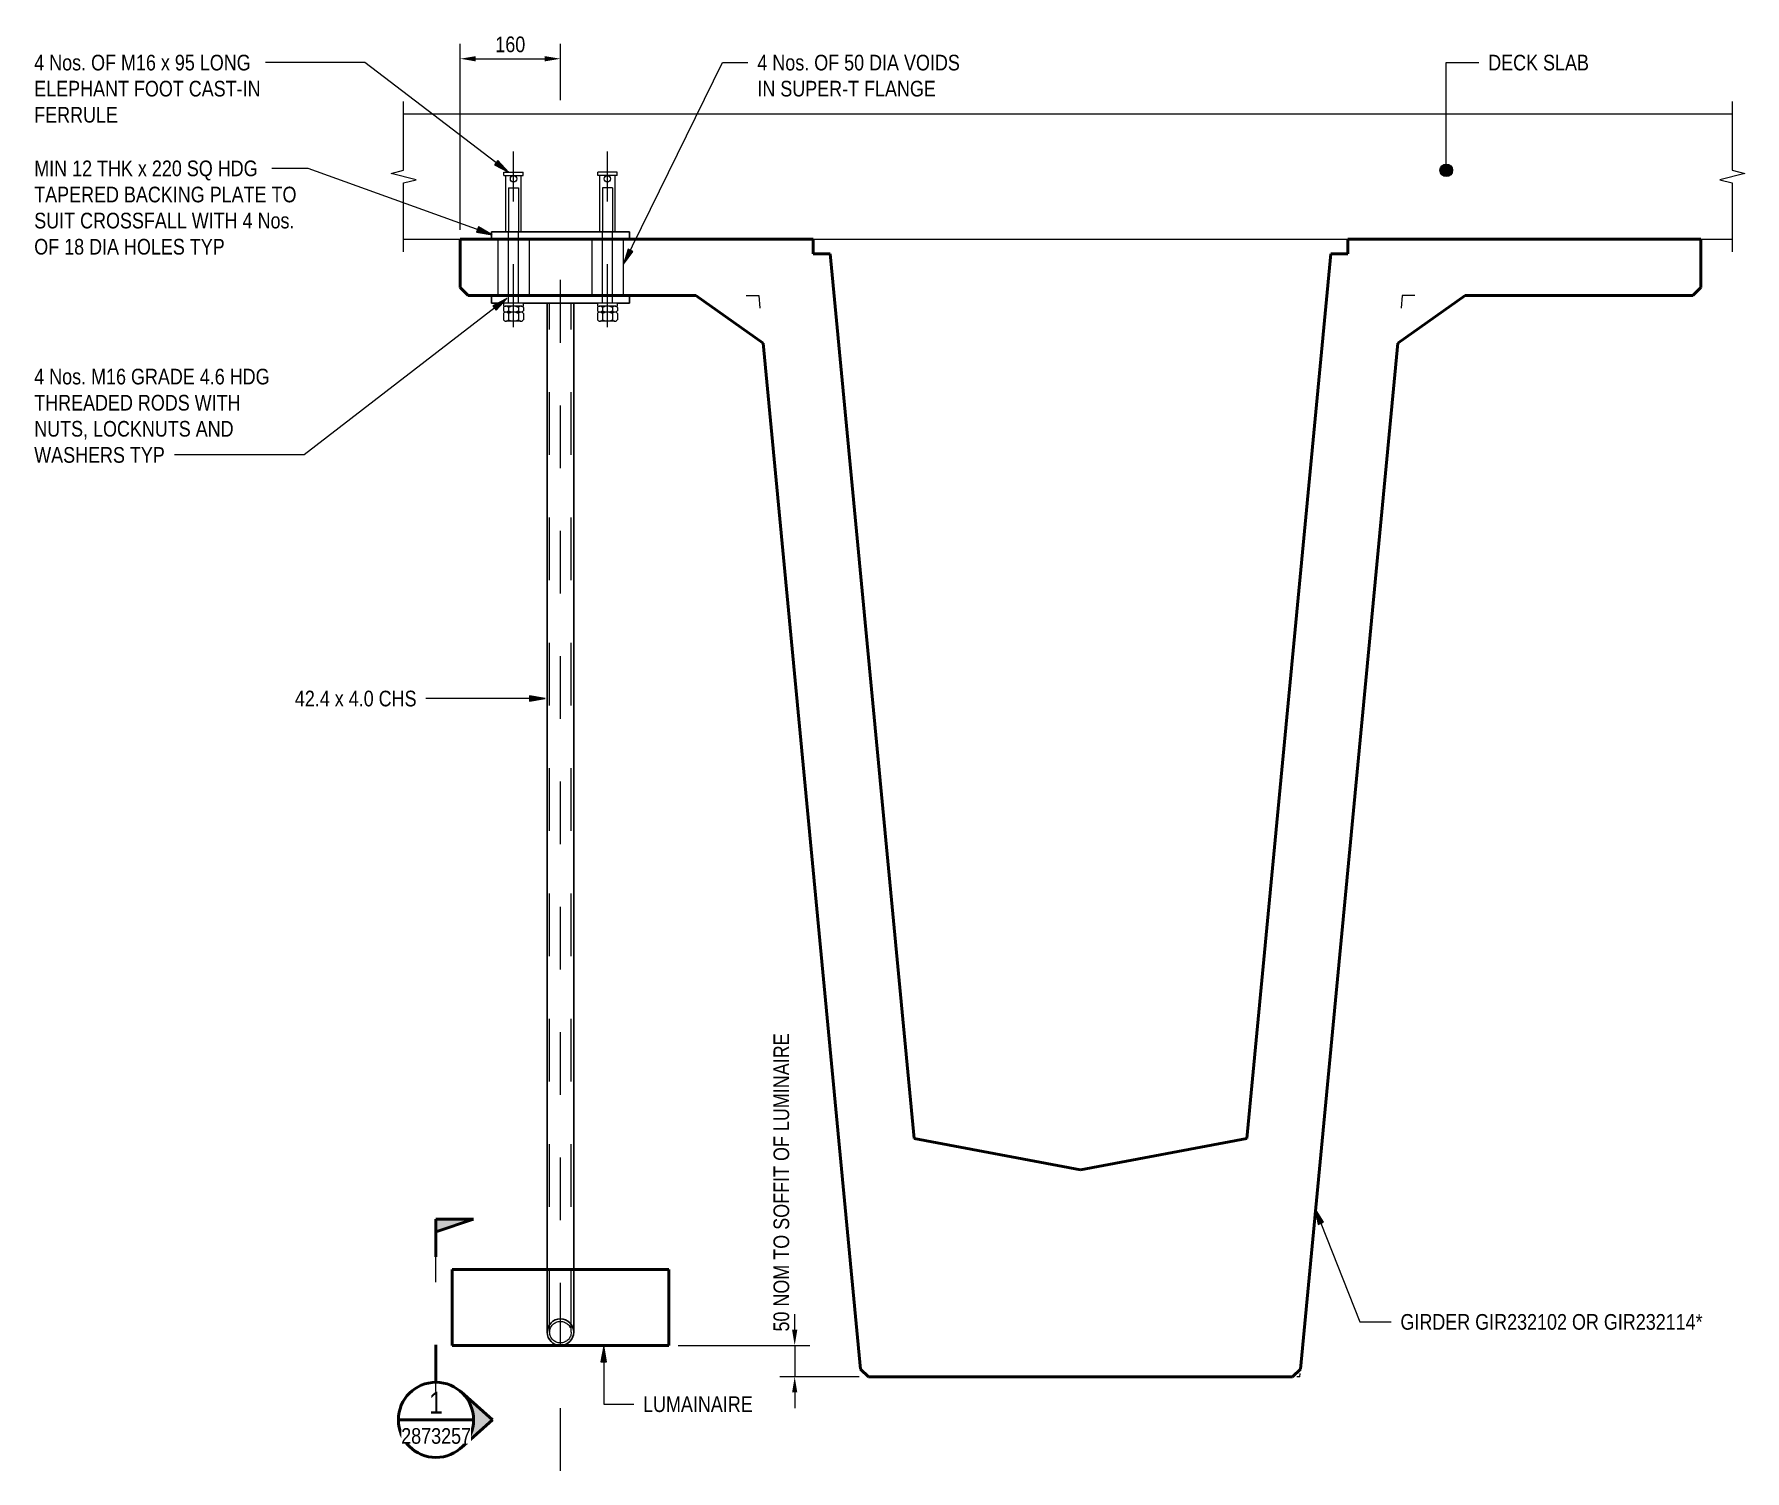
# Model space of a CAD drawing. Header units: metres. Extents: x -5.1 to 0.6, y 2.7 to 32.
# Drawn here: x -5.128 to -2.398, y 29.666 to 31.958 of the extents above; entities that cross this region are included whole.
import ezdxf

# ---------------------------------------------------------------- set-up
doc = ezdxf.new("R2010")
doc.units = ezdxf.units.M
for name, pattern in [('Dot_Section Line', [0.02, 0, -0.02]), ('JacobsCenter', [0.015, 0.009, -0.0015, 0.003, -0.0015]), ('JacobsDash', [0.0045, 0.003, -0.0015])]:
    doc.linetypes.add(name, pattern=pattern)
doc.layers.get('Defpoints').update_dxf_attribs({"color": 41})
for name, color, linetype, lineweight in [('A-ANNO-DIMS', 7, 'Continuous', 9), ('A-DETL', 7, 'Continuous', 13), ('A-DETL-GENF', 7, 'Continuous', 9), ('G-ANNO-SYMB', 7, 'Continuous', 9), ('G-ANNO-TEXT', 7, 'Continuous', 9)]:
    doc.layers.add(name, color=color, linetype=linetype, lineweight=lineweight)
doc.styles.add('Arial Narrow', font='ARIALN.TTF', dxfattribs={"height": 0.025})
doc.styles.add('Arial Narrow_1', font='ARIALN.TTF', dxfattribs={"height": 0.035})
doc.dimstyles.new('Dimension_Standard_T__mm_', dxfattribs={"dimscale": 0.3048, "dimtxt": 0.025586, "dimasz": 0.082021, "dimexe": 0.07874, "dimexo": 0.049213, "dimgap": 0.032808, "dimtad": 1, "dimdec": 0, "dimlfac": 1000, "dimzin": 0, "dimdsep": 46, "dimtxsty": 'Arial Narrow', "dimsah": 1, "dimcen": 0.09, "dimaunit": 1, "dimadec": 4, "dimazin": 0, "dimtfac": 1, "dimtdec": 4, "dimtix": 1, "dimtmove": 2, "dimatfit": 3, "dimfxl": 1, "dimtvp": 1, "dimtolj": 1, "dimtzin": 0, "dimlwd": 18, "dimlwe": 18, "dimarcsym": 2})
doc.dimstyles.new('Dimension_Standard_T__mm__1', dxfattribs={"dimscale": 0.3048, "dimtxt": 0.025586, "dimasz": 0.082021, "dimexe": 0.07874, "dimexo": 0.049213, "dimgap": 0.032808, "dimtad": 1, "dimdec": 0, "dimlfac": 1000, "dimzin": 0, "dimdsep": 46, "dimtxsty": 'Arial Narrow', "dimsah": 1, "dimcen": 0.09, "dimaunit": 1, "dimadec": 4, "dimazin": 0, "dimtfac": 1, "dimtdec": 4, "dimtix": 1, "dimtmove": 0, "dimatfit": 3, "dimfxl": 1, "dimtvp": 1, "dimtolj": 1, "dimtzin": 0, "dimlwd": 18, "dimlwe": 18, "dimarcsym": 2})

# ---------------------------------------------------------------- blocks, each defined once
blk = doc.blocks.new('CS_DET_BreakLine_ViewScale - Std Break-7348525-DRG-2873257 - TYPE 9 HANGER _TYPICAL LIGHTING FIXTURE HANGER_')
at = {"layer": 'A-DETL-GENF'}
for p, q in [((0.09, 0), (-0.02, 0)), ((0.095, 0.02), (0.09, 0)), ((0.105, -0.02), (0.095, 0.02)), ((0.11, 0), (0.105, -0.02)), ((0.22, 0), (0.11, 0))]:
    blk.add_line(p, q, dxfattribs=at)
blk = doc.blocks.new('CS_DET_BreakLine_ViewScale - Std Break-7348526-DRG-2873257 - TYPE 9 HANGER _TYPICAL LIGHTING FIXTURE HANGER_')
at = {"layer": 'A-DETL-GENF'}
for p, q in [((-0.02, 0), (0.09, 0)), ((0.09, 0), (0.095, -0.02)), ((0.095, -0.02), (0.105, 0.02)), ((0.105, 0.02), (0.11, 0)), ((0.11, 0), (0.22, 0))]:
    blk.add_line(p, q, dxfattribs=at)
blk = doc.blocks.new('1815 DEEP SUPER-T GIRDER_2D - 1815 DEEP SUPER-T GIRDER_2D-7372020-DRG-2873257 - TYPE 9 HANGER _TYPICAL LIGHTING FIXTURE HANGER_')
at = {"layer": 'A-DETL-GENF', "lineweight": 50}
for p, q in [((-0.99, 0.0602), (-0.4267, 0.0602)), ((-0.99, -0.0168), (-0.99, 0.0602)), ((-0.4267, 0.037), (-0.4267, 0.0602)), ((0.4267, 0.0602), (0.99, 0.0602)), ((0.4267, 0.037), (0.4267, 0.0602)), ((0.99, -0.0168), (0.99, 0.0602)), ((-0.4267, 0.037), (-0.3993, 0.037)), ((-0.3993, 0.037), (-0.2655, -1.3748)), ((0.3993, 0.037), (0.2655, -1.3748)), ((0.4267, 0.037), (0.3993, 0.037)), ((-0.977, -0.0298), (-0.99, -0.0168)), ((0.977, -0.0298), (0.99, -0.0168)), ((-0.977, -0.0298), (-0.6139, -0.0298)), ((-0.5063, -0.1056), (-0.6139, -0.0298)), ((0.5063, -0.1056), (0.6139, -0.0298)), ((0.6139, -0.0298), (0.977, -0.0298)), ((-0.5063, -0.1056), (-0.3512, -1.7429)), ((0.5063, -0.1056), (0.3512, -1.7429)), ((0, -1.4248), (-0.2655, -1.3748)), ((0, -1.4248), (0.2655, -1.3748)), ((-0.3512, -1.7429), (-0.3381, -1.7548)), ((0.3381, -1.7548), (0.3512, -1.7429)), ((-0.3381, -1.7548), (0.3381, -1.7548))]:
    blk.add_line(p, q, dxfattribs=at)
at = {"layer": 'A-DETL-GENF', "color": 8, "true_color": 0x808080}
for p, q in [((-0.5335, -0.0298), (-0.5135, -0.0298)), ((-0.5135, -0.0298), (-0.5116, -0.0496)), ((0.5135, -0.0298), (0.5116, -0.0496)), ((0.5335, -0.0298), (0.5135, -0.0298)), ((0.3501, -1.7548), (0.3451, -1.7548)), ((0.3501, -1.7548), (0.3506, -1.7499))]:
    blk.add_line(p, q, dxfattribs=at)
blk = doc.blocks.new('BoltWasherElevation - Washer-8397170-DRG-2873257 - TYPE 9 HANGER _TYPICAL LIGHTING FIXTURE HANGER_')
at = {"layer": 'A-DETL-GENF', "lineweight": 13}
for p, q in [((0.0046, 0.016), (0, 0.016)), ((0, 0.016), (0, -0.016)), ((0.0046, 0.012), (0.0046, 0.016)), ((0, -0.016), (0.0046, -0.016)), ((0.0046, -0.016), (0.0046, -0.012))]:
    blk.add_line(p, q, dxfattribs=at)
blk = doc.blocks.new('BoltThinNutElevation - ThinNut-8066474-DRG-2873257 - TYPE 9 HANGER _TYPICAL LIGHTING FIXTURE HANGER_')
at = {"layer": 'A-DETL-GENF', "lineweight": 13}
for p, q in [((0, 0.012), (0, -0.012)), ((0.0021, 0.016), (0.0075, 0.016)), ((0.0021, 0.008), (0.0075, 0.008)), ((0.0021, -0.008), (0.0075, -0.008)), ((0.0021, -0.016), (0.0075, -0.016))]:
    blk.add_line(p, q, dxfattribs=at)
for centre, radius, start, end in [((0.0048, 0.012), 0.0048, 123.5573, 236.4427), ((0.016, 0), 0.016, 150, 210), ((0.0048, 0.012), 0.0048, 303.5573, 56.4427), ((-0.0064, 0), 0.016, 330, 30), ((0.0048, -0.012), 0.0048, 123.6578, 236.4427), ((0.0048, -0.012), 0.0048, 303.5573, 56.3422)]:
    blk.add_arc(centre, radius, start, end, dxfattribs=at)
blk = doc.blocks.new('BoltNutElevation - Nut-8066475-DRG-2873257 - TYPE 9 HANGER _TYPICAL LIGHTING FIXTURE HANGER_')
at = {"layer": 'A-DETL-GENF', "lineweight": 13}
for p, q in [((0, 0.012), (0, -0.012)), ((0.0021, 0.016), (0.0123, 0.016)), ((0.0021, 0.008), (0.0123, 0.008)), ((0.0144, 0.012), (0.0144, -0.012)), ((0.0021, -0.008), (0.0123, -0.008)), ((0.0021, -0.016), (0.0123, -0.016))]:
    blk.add_line(p, q, dxfattribs=at)
for centre, radius, start, end in [((0.0048, 0.012), 0.0048, 123.5573, 236.4427), ((0.016, 0), 0.016, 150, 210), ((0.0096, 0.012), 0.0048, 303.5573, 56.4427), ((-0.0016, 0), 0.016, 330, 30), ((0.0048, -0.012), 0.0048, 123.6578, 236.4427), ((0.0096, -0.012), 0.0048, 303.5573, 56.3422)]:
    blk.add_arc(centre, radius, start, end, dxfattribs=at)
blk = doc.blocks.new('DIMBLOCK1-DRG-2873257 - TYPE 9 HANGER _TYPICAL LIGHTING FIXTURE HANGER_')
at = {"layer": 'A-ANNO-DIMS', "color": 0, "lineweight": 18, "transparency": 16777216}
for p, q in [((-3.9141, 29.8912), (-3.9141, 29.9162)), ((-4.1, 29.8662), (-3.8901, 29.8662)), ((-3.9141, 29.8662), (-3.9141, 29.8162)), ((-3.811, 29.8162), (-3.9381, 29.8162)), ((-3.9141, 29.7912), (-3.9141, 29.7662))]:
    blk.add_line(p, q, dxfattribs=at)
at = {"layer": 'A-ANNO-DIMS', "color": 0, "transparency": 16777216}
for points in [[(-3.9183, 29.8912), (-3.91, 29.8912), (-3.9141, 29.8662)], [(-3.9183, 29.7912), (-3.91, 29.7912), (-3.9141, 29.8162)]]:
    blk.add_solid(points, dxfattribs=at)
at = {"layer": 'Defpoints', "color": 0, "transparency": 16777216}
for p in [(-4.115, 29.8662), (-3.9141, 29.8162), (-3.796, 29.8162)]:
    blk.add_point(p, dxfattribs=at)
at = {"layer": 'A-ANNO-DIMS', "color": 0, "lineweight": 18, "transparency": 16777216, "insert": (-3.948, 29.8884), "char_height": 0.025, "width": 0.572634, "attachment_point": 1, "rotation": 90, "line_spacing_factor": 0.974696, "style": 'Arial Narrow'}
blk.add_mtext('\\A1;50 NOM TO SOFFIT OF LUMINAIRE', dxfattribs=at)
blk = doc.blocks.new('Drafting View - sectionTail-4870194-DRG-2873257 - TYPE 9 HANGER _TYPICAL LIGHTING FIXTURE HANGER_')
at = {"layer": 'G-ANNO-SYMB'}
blk.add_hatch(color=256, dxfattribs=at).paths.add_polyline_path([(-0.006, 0.006), (-0.004, 0), (-0.006, 0)])
at = {"layer": 'G-ANNO-SYMB', "lineweight": 50}
for p, q in [((-0.006, 0.006), (-0.006, 0)), ((-0.004, 0), (-0.006, 0.006)), ((-0.006, 0), (-0.004, 0)), ((-0.006, 0), (0, 0))]:
    blk.add_line(p, q, dxfattribs=at)
blk = doc.blocks.new('Drafting View - SectionHead-4898858-DRG-2873257 - TYPE 9 HANGER _TYPICAL LIGHTING FIXTURE HANGER_')
at = {"layer": 'G-ANNO-SYMB'}
h = blk.add_hatch(color=256, dxfattribs=at)
edge = h.paths.add_edge_path()
edge.add_line((-0.002, 0.009), (0.00247, 0.004))
edge.add_arc((-0.002, 0), 0.006, 41.8277, 138.1723)
edge.add_line((-0.00647, 0.004), (-0.002, 0.009))
at = {"layer": 'G-ANNO-SYMB', "lineweight": 50}
for p, q in [((-0.002, 0.009), (-0.00647, 0.004)), ((0.00247, 0.004), (-0.002, 0.009)), ((0.004, 0), (0.01, 0))]:
    blk.add_line(p, q, dxfattribs=at)
for start, end in [(360, 180), (180, 360)]:
    blk.add_arc((-0.002, 0), 0.006, start, end, dxfattribs=at)
blk = doc.blocks.new('DIMBLOCK2-DRG-2873257 - TYPE 9 HANGER _TYPICAL LIGHTING FIXTURE HANGER_')
at = {"layer": 'A-ANNO-DIMS', "color": 0, "lineweight": 18, "transparency": 16777216}
for p, q in [((-4.448, 31.6462), (-4.448, 31.9432)), ((-4.288, 31.8532), (-4.288, 31.9432)), ((-4.423, 31.9192), (-4.313, 31.9192))]:
    blk.add_line(p, q, dxfattribs=at)
at = {"layer": 'A-ANNO-DIMS', "color": 0, "transparency": 16777216}
for points in [[(-4.423, 31.9234), (-4.423, 31.915), (-4.448, 31.9192)], [(-4.313, 31.9234), (-4.313, 31.915), (-4.288, 31.9192)]]:
    blk.add_solid(points, dxfattribs=at)
at = {"layer": 'Defpoints', "color": 0, "transparency": 16777216}
for p in [(-4.288, 31.9192), (-4.288, 31.8382), (-4.448, 31.6312)]:
    blk.add_point(p, dxfattribs=at)
at = {"layer": 'A-ANNO-DIMS', "color": 0, "lineweight": 18, "transparency": 16777216, "insert": (-4.368, 31.942), "char_height": 0.025, "width": 0.05702, "attachment_point": 5, "style": 'Arial Narrow'}
blk.add_mtext('\\A1;160', dxfattribs=at)

msp = doc.modelspace()

# ---------------------------------------------------------------- hatches: boundary and pattern name
at = {"layer": 'G-ANNO-TEXT'}
for points in [[(-4.3706, 31.7381), (-4.3879, 31.7567), (-4.3932, 31.7497)], [(-4.3968, 31.6383), (-4.4188, 31.6509), (-4.4218, 31.6427)], [(-4.1871, 31.5912), (-4.1722, 31.6117), (-4.1801, 31.6156)], [(-4.3735, 31.5369), (-4.396, 31.5251), (-4.3906, 31.5181)], [(-4.3123, 30.8984), (-4.3373, 30.9028), (-4.3373, 30.894)], [(-3.0837, 30.0843), (-3.0786, 30.0594), (-3.0704, 30.0627)], [(-4.2189, 29.8648), (-4.2233, 29.8398), (-4.2145, 29.8398)]]:
    msp.add_hatch(color=256, dxfattribs=at).paths.add_polyline_path(points)
h = msp.add_hatch(color=256, dxfattribs=at)
edge = h.paths.add_edge_path()
edge.add_arc((-2.8744, 31.7412), 0.01, 0, 360)

# ---------------------------------------------------------------- linework, layer by layer
at = {"layer": 'A-DETL'}
for p, q in [((-4.5382, 31.8312), (-2.418, 31.8312)), ((-4.5382, 31.6312), (-2.418, 31.6312))]:
    msp.add_line(p, q, dxfattribs=at)
at = {"layer": 'A-DETL', "linetype": 'JacobsCenter', "lineweight": 9}
for p, q in [((-4.363, 31.4912), (-4.363, 31.7712)), ((-4.213, 31.4912), (-4.213, 31.7712)), ((-4.288, 29.6662), (-4.288, 31.5662))]:
    msp.add_line(p, q, dxfattribs=at)
at = {"layer": 'A-DETL', "lineweight": 18}
for p, q in [((-4.3782, 31.7381), (-4.3477, 31.7381)), ((-4.3782, 31.7331), (-4.3782, 31.7381)), ((-4.3782, 31.7331), (-4.3477, 31.7331)), ((-4.3752, 31.6432), (-4.3752, 31.7331)), ((-4.3507, 31.6432), (-4.3507, 31.7331)), ((-4.3477, 31.7331), (-4.3477, 31.7381)), ((-4.1977, 31.7381), (-4.2282, 31.7381)), ((-4.2282, 31.7331), (-4.2282, 31.7381)), ((-4.1977, 31.7331), (-4.2282, 31.7331)), ((-4.2252, 31.6432), (-4.2252, 31.7331)), ((-4.2007, 31.6432), (-4.2007, 31.7331)), ((-4.1977, 31.7331), (-4.1977, 31.7381)), ((-4.371, 31.7131), (-4.355, 31.7131)), ((-4.371, 31.7131), (-4.371, 31.6432)), ((-4.355, 31.7131), (-4.355, 31.6432)), ((-4.205, 31.7131), (-4.221, 31.7131)), ((-4.221, 31.7131), (-4.221, 31.6432)), ((-4.205, 31.7131), (-4.205, 31.6432)), ((-4.3752, 31.6432), (-4.3507, 31.6432)), ((-4.371, 31.5292), (-4.371, 31.6432)), ((-4.355, 31.5292), (-4.355, 31.6432)), ((-4.2007, 31.6432), (-4.2252, 31.6432)), ((-4.221, 31.5292), (-4.221, 31.6432)), ((-4.205, 31.5292), (-4.205, 31.6432)), ((-4.388, 31.6312), (-4.388, 31.5412)), ((-4.338, 31.6312), (-4.338, 31.5412)), ((-4.238, 31.6312), (-4.238, 31.5412)), ((-4.238, 31.6312), (-4.238, 31.5412)), ((-4.188, 31.6312), (-4.188, 31.5412))]:
    msp.add_line(p, q, dxfattribs=at)
at = {"layer": 'A-DETL', "lineweight": 25}
for p, q in [((-4.398, 31.6432), (-4.398, 31.6312)), ((-4.398, 31.6432), (-4.178, 31.6432)), ((-4.178, 31.6312), (-4.178, 31.6432)), ((-4.398, 31.6312), (-4.178, 31.6312)), ((-4.398, 31.5292), (-4.398, 31.5412)), ((-4.398, 31.5412), (-4.178, 31.5412)), ((-4.398, 31.5292), (-4.379, 31.5292)), ((-4.347, 31.5292), (-4.229, 31.5292)), ((-4.3092, 29.8878), (-4.3092, 31.5292)), ((-4.2668, 29.8878), (-4.2668, 31.5292)), ((-4.197, 31.5292), (-4.178, 31.5292)), ((-4.178, 31.5412), (-4.178, 31.5292))]:
    msp.add_line(p, q, dxfattribs=at)
at = {"layer": 'A-DETL', "linetype": 'JacobsDash'}
for p, q in [((-4.3052, 29.8874), (-4.3052, 31.5292)), ((-4.2708, 29.8874), (-4.2708, 31.5292))]:
    msp.add_line(p, q, dxfattribs=at)
at = {"layer": 'A-DETL', "lineweight": 50}
for p, q in [((-4.461, 29.8662), (-4.461, 29.9872)), ((-4.115, 29.9872), (-4.461, 29.9872)), ((-4.115, 29.8662), (-4.115, 29.9872)), ((-4.115, 29.8662), (-4.461, 29.8662))]:
    msp.add_line(p, q, dxfattribs=at)
at = {"layer": 'A-DETL', "lineweight": 18}
for centre in [(-4.3628, 31.7276), (-4.2131, 31.7276)]:
    msp.add_circle(centre, 0.005, dxfattribs=at)
at = {"layer": 'A-DETL', "lineweight": 25}
msp.add_circle((-4.288, 29.8874), 0.0212, dxfattribs=at)
at = {"layer": 'A-DETL', "linetype": 'JacobsDash'}
msp.add_circle((-4.288, 29.8874), 0.0172, dxfattribs=at)
at = {"layer": 'G-ANNO-SYMB', "color": 7, "linetype": 'Dot_Section Line', "true_color": 0xffffff}
msp.add_line((-4.4866, 29.7674), (-4.4866, 30.0075), dxfattribs=at)
at = {"layer": 'G-ANNO-SYMB', "lineweight": 50}
msp.add_line((-4.5466, 29.7474), (-4.4266, 29.7474), dxfattribs=at)
at = {"layer": 'G-ANNO-TEXT'}
for p, q in [((-4.6411, 31.9131), (-4.7588, 31.9131)), ((-4.6001, 31.9131), (-4.6411, 31.9131)), ((-4.3706, 31.7381), (-4.6001, 31.9131)), ((-4.1871, 31.5912), (-4.0295, 31.9131)), ((-4.0295, 31.9131), (-3.9887, 31.9131)), ((-2.8744, 31.9131), (-2.8224, 31.9131)), ((-2.8744, 31.7412), (-2.8744, 31.9131)), ((-4.3879, 31.7567), (-4.3932, 31.7497)), ((-4.3932, 31.7497), (-4.3706, 31.7381)), ((-4.3706, 31.7381), (-4.3879, 31.7567)), ((-4.6903, 31.7443), (-4.7483, 31.7443)), ((-4.3968, 31.6383), (-4.6903, 31.7443)), ((-4.4188, 31.6509), (-4.4218, 31.6427)), ((-4.4218, 31.6427), (-4.3968, 31.6383)), ((-4.3968, 31.6383), (-4.4188, 31.6509)), ((-4.1801, 31.6156), (-4.1871, 31.5912)), ((-4.1871, 31.5912), (-4.1722, 31.6117)), ((-4.1722, 31.6117), (-4.1801, 31.6156)), ((-4.3735, 31.5369), (-4.6968, 31.2871)), ((-4.3735, 31.5369), (-4.396, 31.5251)), ((-4.3906, 31.5181), (-4.3735, 31.5369)), ((-4.396, 31.5251), (-4.3906, 31.5181)), ((-4.7308, 31.2871), (-4.9037, 31.2871)), ((-4.6968, 31.2871), (-4.7308, 31.2871)), ((-4.3123, 30.8984), (-4.3373, 30.9028)), ((-4.3373, 30.9028), (-4.3373, 30.894)), ((-4.4883, 30.8984), (-4.503, 30.8984)), ((-4.3123, 30.8984), (-4.4883, 30.8984)), ((-4.3373, 30.894), (-4.3123, 30.8984)), ((-3.0837, 30.0843), (-3.0786, 30.0594)), ((-3.0704, 30.0627), (-3.0837, 30.0843)), ((-3.0837, 30.0843), (-3.0124, 29.9038)), ((-3.0786, 30.0594), (-3.0704, 30.0627)), ((-3.0124, 29.9038), (-2.9625, 29.9038)), ((-4.2189, 29.8648), (-4.2233, 29.8398)), ((-4.2145, 29.8398), (-4.2189, 29.8648)), ((-4.2189, 29.8648), (-4.2189, 29.7725)), ((-4.2233, 29.8398), (-4.2145, 29.8398)), ((-4.2189, 29.7725), (-4.1711, 29.7725))]:
    msp.add_line(p, q, dxfattribs=at)
msp.add_circle((-2.8744, 31.7412), 0.01, dxfattribs=at)

# ---------------------------------------------------------------- block references
at = {"layer": 'A-DETL-GENF'}
for name, p, rotation in [('CS_DET_BreakLine_ViewScale - Std Break-7348526-DRG-2873257 - TYPE 9 HANGER _TYPICAL LIGHTING FIXTURE HANGER_', (-4.5382, 31.6312), 90), ('CS_DET_BreakLine_ViewScale - Std Break-7348525-DRG-2873257 - TYPE 9 HANGER _TYPICAL LIGHTING FIXTURE HANGER_', (-2.418, 31.6312), 90), ('BoltWasherElevation - Washer-8397170-DRG-2873257 - TYPE 9 HANGER _TYPICAL LIGHTING FIXTURE HANGER_', (-4.363, 31.5292), 270), ('BoltWasherElevation - Washer-8397170-DRG-2873257 - TYPE 9 HANGER _TYPICAL LIGHTING FIXTURE HANGER_', (-4.213, 31.5292), 270), ('BoltThinNutElevation - ThinNut-8066474-DRG-2873257 - TYPE 9 HANGER _TYPICAL LIGHTING FIXTURE HANGER_', (-4.363, 31.5246), 270), ('BoltNutElevation - Nut-8066475-DRG-2873257 - TYPE 9 HANGER _TYPICAL LIGHTING FIXTURE HANGER_', (-4.363, 31.515), 270), ('BoltThinNutElevation - ThinNut-8066474-DRG-2873257 - TYPE 9 HANGER _TYPICAL LIGHTING FIXTURE HANGER_', (-4.213, 31.5246), 270), ('BoltNutElevation - Nut-8066475-DRG-2873257 - TYPE 9 HANGER _TYPICAL LIGHTING FIXTURE HANGER_', (-4.213, 31.515), 270)]:
    msp.add_blockref(name, p, dxfattribs=dict(at, rotation=rotation))
at = {"layer": 'A-DETL-GENF', "color": 8, "true_color": 0x808080}
msp.add_blockref('1815 DEEP SUPER-T GIRDER_2D - 1815 DEEP SUPER-T GIRDER_2D-7372020-DRG-2873257 - TYPE 9 HANGER _TYPICAL LIGHTING FIXTURE HANGER_', (-3.458, 31.5711), dxfattribs=at)
at = {"layer": 'G-ANNO-SYMB', "lineweight": 50, "xscale": 9.999999999999996, "yscale": 9.999999999999996, "zscale": 9.999999999999996, "rotation": 269.9999999999998}
msp.add_blockref('Drafting View - sectionTail-4870194-DRG-2873257 - TYPE 9 HANGER _TYPICAL LIGHTING FIXTURE HANGER_', (-4.4866, 30.0075), dxfattribs=at)
at = {"layer": 'G-ANNO-SYMB', "lineweight": 50, "extrusion": (0, 0, -1), "xscale": 9.999999999999996, "yscale": 9.999999999999996, "zscale": 9.999999999999996, "rotation": 90.00000000000001}
msp.add_blockref('Drafting View - SectionHead-4898858-DRG-2873257 - TYPE 9 HANGER _TYPICAL LIGHTING FIXTURE HANGER_', (4.4866, 29.7674), dxfattribs=at)

# ---------------------------------------------------------------- texts
at = {"layer": 'G-ANNO-TEXT', "char_height": 0.025, "attachment_point": 1, "style": 'Arial Narrow', "bg_fill": 3, "box_fill_scale": 1, "bg_fill_color": 256, "bg_fill_transparency": 0}
for s, insert in [('4 Nos. OF M16 x 95 LONG ', (-5.1277, 31.9256)), ('4 Nos. OF 50 DIA VOIDS ', (-3.9737, 31.9256)), ('ELEPHANT FOOT CAST-IN ', (-5.1277, 31.884)), ('IN SUPER-T FLANGE', (-3.9737, 31.884)), ('FERRULE', (-5.1277, 31.8423)), ('MIN 12 THK x 220 SQ HDG ', (-5.1277, 31.7568)), ('SUIT CROSSFALL WITH 4 Nos. ', (-5.1277, 31.6735)), ('OF 18 DIA HOLES TYP', (-5.1277, 31.6318)), ('4 Nos. M16 GRADE 4.6 HDG ', (-5.1277, 31.4246)), ('THREADED RODS WITH ', (-5.1277, 31.3829)), ('NUTS, LOCKNUTS AND ', (-5.1277, 31.3413)), ('42.4 x 4.0 CHS', (-4.7118, 30.9109))]:
    msp.add_mtext(s, dxfattribs=dict(at, insert=insert))
at = {"layer": 'G-ANNO-TEXT', "insert": (-2.8074, 31.9256), "char_height": 0.025, "attachment_point": 1, "style": 'Arial Narrow', "bg_fill": 3, "box_fill_scale": 1, "bg_fill_color": 256, "bg_fill_true_color": 13158600, "bg_fill_transparency": 0}
msp.add_mtext('DECK SLAB', dxfattribs=at)

# ---------------------------------------------------------------- dimensions: what is measured, and where the dimension line sits
at = {"layer": 'A-ANNO-DIMS', "lineweight": 18}
dim = msp.add_linear_dim(base=(-4.288, 31.9192), p1=(-4.448, 31.6312), p2=(-4.288, 31.8382), dimstyle='Dimension_Standard_T__mm__1', override={"dimpost": '<>', "dimfxl": 0.261616}, dxfattribs=at)
dim.commit()
dim.dimension.update_dxf_attribs({"geometry": 'DIMBLOCK2-DRG-2873257 - TYPE 9 HANGER _TYPICAL LIGHTING FIXTURE HANGER_', "text_midpoint": (-4.368, 31.942)})
dim = msp.add_linear_dim(base=(-3.9141, 29.8162), p1=(-4.115, 29.8662), p2=(-3.796, 29.8162), angle=90, text='50 NOM TO SOFFIT OF LUMINAIRE', dimstyle='Dimension_Standard_T__mm_', override={"dimpost": '<>', "dimfxl": 0.322816}, dxfattribs=at)
dim.commit()
dim.dimension.update_dxf_attribs({"geometry": 'DIMBLOCK1-DRG-2873257 - TYPE 9 HANGER _TYPICAL LIGHTING FIXTURE HANGER_', "text_midpoint": (-3.9313, 30.1747), "dimtype": 160, "text_rotation": 90})

# ---------------------------------------------------------------- next in the draw order: texts
at = {"layer": 'G-ANNO-SYMB', "insert": (-4.4978, 29.7923), "char_height": 0.035, "attachment_point": 1, "style": 'Arial Narrow_1', "bg_fill": 3, "box_fill_scale": 1, "bg_fill_color": 256, "bg_fill_transparency": 0}
msp.add_mtext('1', dxfattribs=at)
at = {"layer": 'G-ANNO-SYMB', "insert": (-4.5421, 29.7343), "char_height": 0.025, "attachment_point": 1, "style": 'Arial Narrow', "bg_fill": 3, "box_fill_scale": 1, "bg_fill_color": 256, "bg_fill_true_color": 13158600, "bg_fill_transparency": 0}
msp.add_mtext('2873257', dxfattribs=at)
at = {"layer": 'G-ANNO-TEXT', "char_height": 0.025, "attachment_point": 1, "style": 'Arial Narrow', "bg_fill": 3, "box_fill_scale": 1, "bg_fill_color": 256, "bg_fill_transparency": 0}
for s, insert in [('TAPERED BACKING PLATE TO ', (-5.1277, 31.7151)), ('WASHERS TYP', (-5.1277, 31.2996)), ('GIRDER GIR232102 OR GIR232114*', (-2.9475, 29.9163)), ('LUMAINAIRE', (-4.1561, 29.785))]:
    msp.add_mtext(s, dxfattribs=dict(at, insert=insert))

doc.saveas('drawing.dxf')
